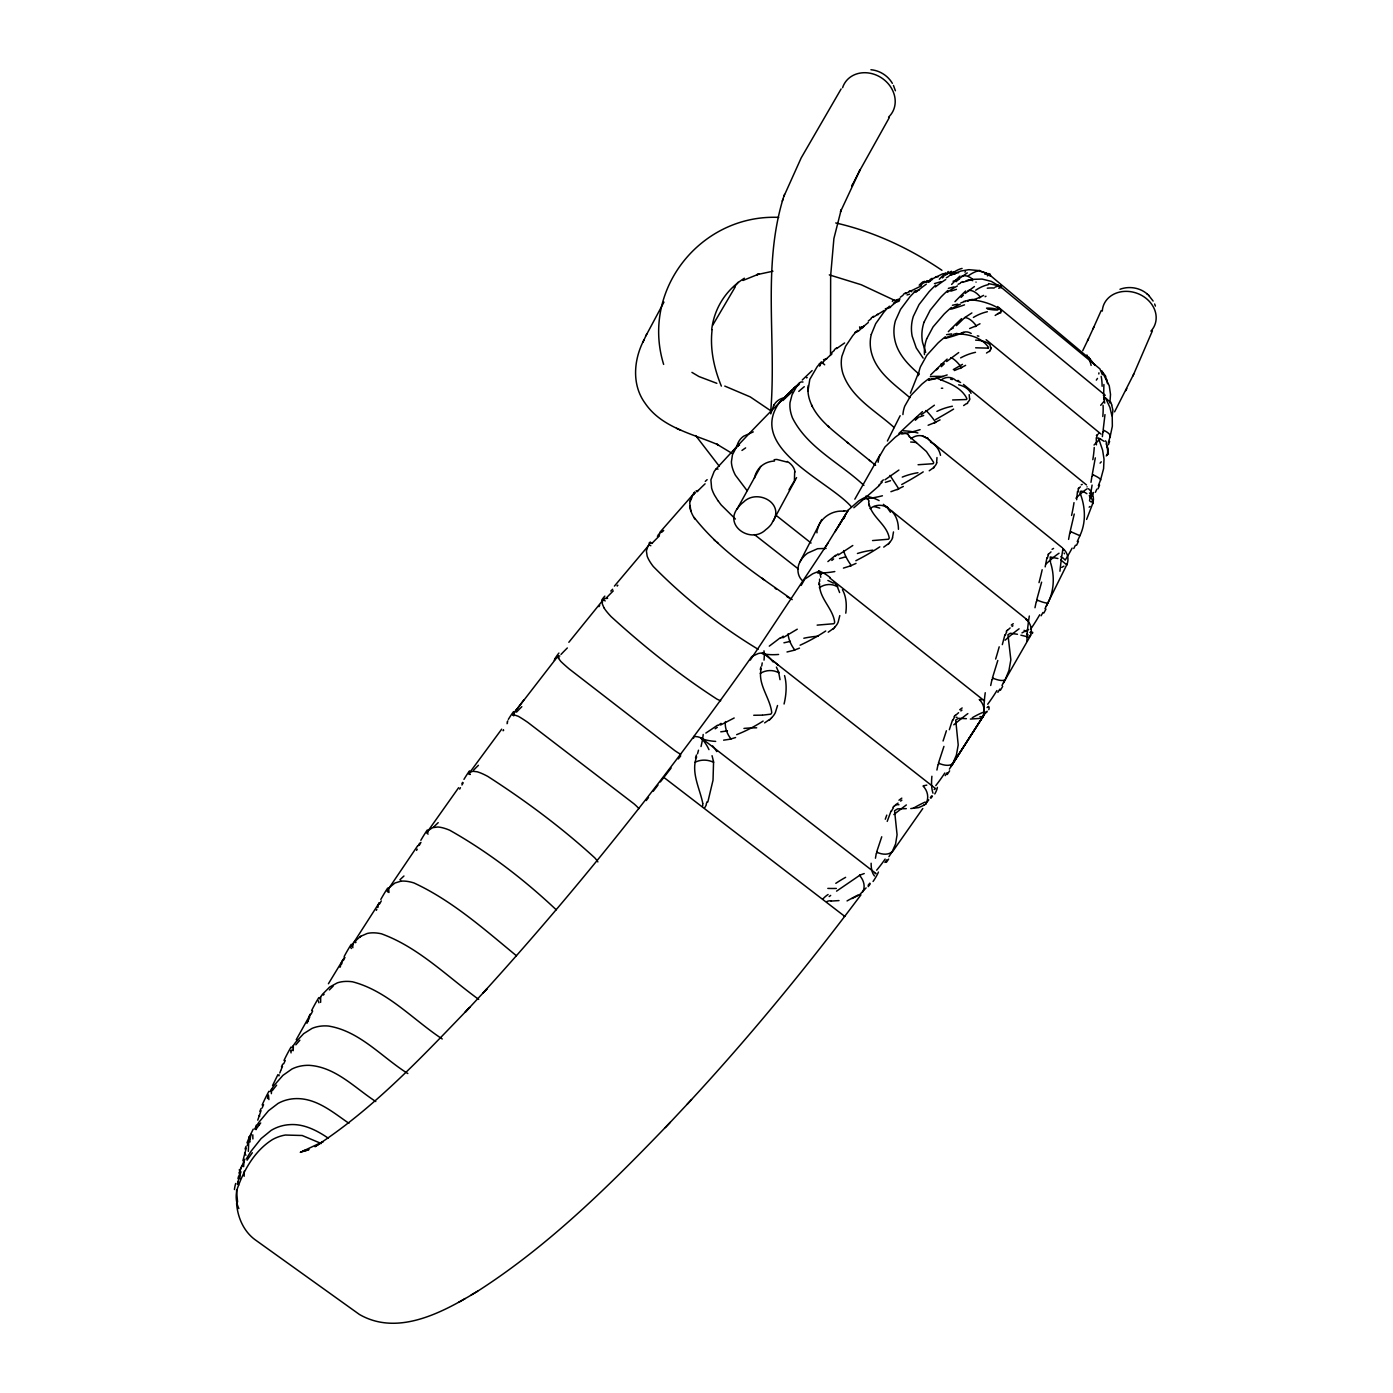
<?xml version="1.0" encoding="UTF-8"?>
<svg xmlns="http://www.w3.org/2000/svg" width="1393" height="1393" viewBox="0 0 1393 1393"><rect width="100%" height="100%" fill="white"/><g stroke="black" fill="none" stroke-linecap="round" stroke-linejoin="round"><path stroke-width="1.5" d="M819.659 581.543L819.589 579.105M1096.413 444.837L1096.256 437.715M830.541 355.145L830.646 275.675L833.902 238.516L841.18 209.821L840.484 211.753L860.16 169.633L851.767 186.174L852.777 184.172M770.625 412.589C776.737 341.755 762.163 268.518 782.883 199.356M817.151 625.126L833.711 623.733A2.473 2.298 39.6 0 0 834.651 622.027C832.857 608.219 818.805 597.928 819.589 583.684M816.942 532.822L817.029 531.517M1103.674 394.498L1103.9 384.503M236.514 1190.057L237.559 1202.037M969.563 398.955L969.197 394.637M1104.98 414.592L1103.152 430.019A13.233 4.336 17.8 0 1 1110.064 437.019L1108.428 442.069M893.488 531.934L892.478 537.89M1102.368 436.618L1102.925 431.586M712.119 329.688C709.803 348.894 714.052 368.361 721.348 386.087M824.673 364.792L821.313 362.076A107.87 81.891 50.2 0 0 817.064 366.864L809.803 379.314L807.975 390.911A34.755 26.484 48.8 0 0 809.072 398.015C814.679 418.335 833.38 430.454 848.511 443.427M750.287 660.09L827.808 543.357M1092.861 502.943L1092.095 499.391L1089.256 495.647M1076.65 499.721L1077.468 491.485M875.448 858.21L876.267 853.421M696.639 756.834C690.684 772.436 699.774 788.212 702.786 803.378M762.215 662.876L761.745 665.941M242.887 1160.769L246.23 1148.163M1090.98 482.326L1091.955 476.093M1109.873 403.03L1110.517 394.428L1109.263 385.791L1101.776 370.973L1105.607 376.18M770.764 413.86L773.881 404.91M1095.316 457.862L1092.269 474.456A13.617 2.368 20.7 0 1 1100.522 480.132L1098.346 485.652M936.914 770.05L938.029 764.6M762.615 715.149L770.642 714.191A2.507 2.455 44.5 0 0 771.722 712.398C770.033 697.562 757.235 684.033 761.257 668.553M1068.588 539.404L1069.754 533.101M267.926 1095.403L268.065 1094.933A50.235 2.594 -50.6 0 1 268.1 1095.177M839.787 615.602L838.151 622.149A15.288 14.034 10.4 0 1 834.686 627.129M990.702 685.495L991.973 679.575M1034.982 607.748L1036.27 601.532M1045.168 566.881L1046.944 557.67M659.969 532.196L694.846 492.478A102.629 45.185 42.9 0 0 692.6 495.194L689.709 502.908L690.858 510.987A33.066 14.609 42.2 0 0 693.279 516.315C719.502 550.601 757.304 574.804 792.199 599.634M936.636 462.737L936.967 457.548M817.203 530.245L818.997 524.882M250.2 1138.882L250.67 1135.678M237.332 1184.172L239.108 1177.503M1074.247 514.034L1070.155 531.429L1079.906 535.696L1077.242 541.564M777.538 705.502L775.379 712.467A15.445 14.975 -6.5 0 1 771.53 717.691M257.757 1120.164L261.013 1110.656M1002.316 644.628L1004.945 634.703M690.023 501.027L690.249 500.104M698.502 750.218L697.527 753.822M1041.616 582.17L1036.705 599.878A14.296 2.333 25.1 0 0 1048.006 602.734C1054.205 590.51 1054.675 576.075 1050.705 563.103M871.287 334.442L875.709 323.646L883.893 312.119A113.146 102.769 62 0 1 889.431 306.199M801.201 585.391L804.701 579.227L812.485 573.933A142.33 64.74 31.9 0 1 818.039 571.722L821.435 574.421M278.931 1075.884L279.209 1074.891M1067.073 564.182L1044.976 608.741M1112.276 415.723L1112.92 410.256L1111.666 404.98M1107.87 453.387L1108.079 448.511L1106.094 443.758M949.347 729.706L952.446 720.181M1110.064 437.019L1112.345 426.188L1112.241 417.203L1109.925 407.4L1105.433 397.789L1110.134 402.124M997.806 660.474L992.425 677.973A14.557 4.875 26.8 0 0 1005.293 679.471L1008.95 670.503L1010.848 659.829L1007.957 634.72L1010.36 633.258L1017.465 634.268M239.892 1175.013L240.989 1171.809M783.893 196.326L801.184 157.914L841.128 88.943M240.71 1168.1L239.265 1173.324L240.153 1179.035M782.291 201.132L784.503 194.445M943.932 746.404L938.447 763.12A14.766 7.383 28.3 0 0 952.812 763.416L956.399 755.058L958.21 744.959L955.72 720.042L958.454 718.335L966.411 718.666M887.219 821.382L891.085 810.952M707.836 801.985L713.024 780.184L713.547 762.337A15.044 10.36 4.4 0 0 694.985 762.389M279.819 1072.976L280.637 1070.799M881.752 836.775L876.615 852.116A14.905 9.716 29.6 0 0 892.304 851.436L895.577 843.984L897.075 834.79L894.567 810.726L897.597 808.863L906.303 808.636M1100.522 480.132L1103.587 468.657L1104.022 459.15L1102.612 450.165L1098.433 437.977L1104.161 441.32M924.064 322.183L930.211 310.151L940.832 297.179A124.099 120.651 -39.2 0 1 947.849 290.475M306.982 1023.263L307.313 1022.375M918.283 373.411L910.43 393.157M247.205 1145.568L248.511 1142.26M1107.243 445.307L1106.808 446.404M1086.61 519.432L1092.704 503.604M902.229 432.422A137.106 101.167 25.2 0 0 895.264 437.21L884.99 446.927L879.418 456.504A44.419 32.997 27.3 0 0 878.13 462.25M926.676 338.847L933.084 326.885L944.123 314.069A127.303 121.922 -9.3 0 1 951.402 307.453M643.845 340.188C633.711 359.586 631.569 384.694 645.011 403.099C661.692 427.825 692.896 433.78 718.457 444.959L716.855 444.21L732.056 453.369M1079.906 535.696C1086.296 522.253 1085.373 506.634 1080.045 493.035C1079.366 488.856 1085.426 492.652 1086.871 493.697M280.777 1070.451L282.5 1066.446M1152.429 330.785L1133.728 374.142L1114.592 411.84M262.11 1108.027L263.573 1104.684M773.463 520.738C783.911 502.176 756.573 488.908 743.583 502.055A41.32 31.586 28.1 0 0 738.081 507.592C723.089 525.527 751.019 544.384 765.819 529.619A41.442 31.743 29.3 0 0 771.374 524.151L796.57 477.607M1093.052 328.783L1101.167 310.622M1096.848 489.152L1095.403 492.286M308.567 1019.467L307.661 1021.504A10.97 1.045 21.2 0 1 308.358 1021.522M821.748 519.572L800 561.797C796.5 568.065 797.318 576.876 803.273 581.351M1066.864 564.705L1066.742 564.949A14.156 14.017 -6.9 0 0 1062.546 548.18M308.724 1019.136L309.786 1016.855M283.684 1063.817L285.252 1060.508M1087.55 340.745L1094.01 326.711M339.996 967.299L340.606 965.976M645.917 335.783L663.956 302.107M250.914 1135.086L251.384 1134.163M642.939 342.138L646.822 333.85M1082.727 350.705L1088.508 338.673M1125.823 390.632L1126.815 388.595M1132.753 376.18L1133.728 374.142M1048.006 602.734L1046.282 606.216M272.558 1085.547L277.921 1074.612M311.039 1014.261L312.659 1011.022M376.336 910.343L376.824 909.385M341.233 964.687L342.034 963.103M900.139 415.723L887.411 441.006M1075.448 545.238L1073.759 548.511M343.305 960.578L344.924 957.461M377.764 907.522L378.234 906.599M416.594 850.374L417.221 849.19M737.942 446.335L739.126 444.123L736.827 446.578A24.238 19.955 34.4 0 1 743.636 436.201L753.265 431.9M503.535 729.932L503.099 730.716A10.239 6.861 22.8 0 1 503.569 730.367M859.133 171.67L889.361 117.5M379.662 903.883L381.282 900.923M1005.293 679.471L1001.985 685.443M690.771 499.425L691.625 497.91M459.69 789.065L460.439 787.689M241.233 1167.125L242.016 1165.715M419.397 845.151L420.007 844.019M819.293 524.325C823.942 515.654 834.041 510.151 843.879 511.248M880.15 454.623L854.832 499.182M296.204 1039.735L310.099 1014.94M736.984 509.246L760.735 466.429M1042.939 612.502L1041.093 615.793M420.32 843.461L420.947 842.365M461.936 785.025L463.12 782.97M712.641 325.318L735.312 286.766M1030.942 634.929L1003.413 682.936M986.227 711.51L985.443 712.798M800 561.797L802.124 558.454A41.146 31.29 26.2 0 1 807.731 553.073L817.604 548.703L826.084 548.407M952.812 763.416L949.399 769.128M507.035 723.698L507.574 722.775M598.955 606.651L599.704 605.363M733.014 451.28L736.497 446.927M999.826 689.135L997.858 692.338M328.417 983.754L344.384 957.496M824.43 548.72L848.337 509.977L858.593 501.027A139.962 85.095 29 0 1 864.983 497.405A78.391 23.193 -62.1 0 1 869.145 501.167M838.69 525.979L848.337 509.977M835.104 531.708L845.238 515.184L844.663 516.786A45.342 27.721 30.5 0 0 844.228 518.422M892.304 851.436L888.943 856.66M1030.385 635.835L1029.775 636.74A14.4 14.33 29 0 0 1026.206 619.345M353.265 944.332L351.611 945.847L379.314 902.734M950.862 766.725L984.398 714.417M947.188 772.627L945.22 775.622M985.548 712.641L951.315 765.993L983.58 715.567L982.431 717.116A14.661 14.034 44 0 0 979.262 699.547A44.837 14.679 77.4 0 1 979.871 699.565L982.048 699.704M931.586 795.925L930.35 797.719M417.621 845.847L387.654 890.11A103.5 46.753 32.2 0 1 389.779 887.167L394.916 883.023L400.94 881.194M886.801 859.812L884.921 862.476M922.793 808.515L892.565 851.628M458.628 787.707L426.972 832.422A102.246 33.554 33.9 0 1 428.522 830.332L432.614 827.668L437.785 827.007A33.258 10.952 34.3 0 1 449.643 830.193C488.177 851.889 524.099 879.505 556.26 909.821M470.103 774.491A52.69 24.116 -56.9 0 1 468.797 773.777L501.689 729.166M869.807 883.145L868.135 885.339M646.23 800.557L648.546 797.44M860.944 894.863C806.53 967.508 748.859 1037.768 687.115 1104.336M523.803 699.982L512.937 714.365A100.853 7.052 36.9 0 0 512.607 714.801L557.688 656.469A100.731 6.147 38.3 0 0 557.409 656.852L560.752 661.344A32.77 2.002 38.2 0 0 569.162 668.919L674.909 750.688A32.579 1.985 38.3 0 0 680.689 754.24M928.783 799.843L926.032 803.343A14.835 13.181 44.5 0 0 923.054 786.035A45.377 20.547 82.9 0 1 923.82 785.6M653.265 791.241L658.001 785.043M660.369 781.926L671.095 768.048M678.321 758.924L680.724 755.877M568.832 642.295L603.5 599.46A100.992 19.293 39.7 0 0 602.56 600.627L602.264 603.744L603.9 607.661M866.098 887.898L859.62 894.741L851.976 898.589M614.417 586.105L649.417 544.541A101.619 32.318 41.2 0 0 647.832 546.491L646.404 550.966L647.136 556.016A33.049 10.552 40.8 0 0 653.282 566.481C684.398 598.137 720.129 626.345 758.105 649.26M1096.935 435.243L1098.05 434.32M1078.757 488.316L1080.376 486.854M1048.859 553.874L1051.001 551.907M236.584 1203.448C237.628 1217.238 243.514 1231.029 254.762 1239.491L359.411 1314.452C398.294 1336.914 443.845 1311.736 477.642 1291.207C549.869 1244.907 611.179 1183.858 670.312 1122.253M789.013 489.779L794.393 480.846L794.672 471.879M1007.452 630.385L1010.099 627.964M665.314 1127.616L691.555 1099.582M955.459 715.48L958.576 712.711M956.103 281.734L958.001 279.836M942.417 277.921L943.897 276.441M784.346 397.545L791.224 390.824M961.1 297.406L963.399 295.124M783.719 398.172L781.543 400.331A107.557 71.304 47.2 0 0 778.809 403.395C747.71 448.407 829.235 481.125 851.384 506.826M965.123 293.418L974.438 286.54M921.104 285.06L922.201 283.998M959.394 278.443L967.264 272.906M956.416 325.631L964.74 317.587L971.879 312.955M657.392 536.34L659.655 534.181M934.442 466.777L933.502 467.63M894.515 806.059L898.015 803.082M946.665 361.536L958.697 352.568M802.264 379.993L812.136 370.59M941.285 366.69L944.315 363.799M944.976 275.396L951.402 271.269M889.674 542.521L888.577 543.514M791.241 390.806L794.95 387.376M351.576 945.882L351.611 945.847A105.137 59.795 30.2 0 1 354.24 942.086L360.369 936.462L367.212 933.467A34.198 19.519 31 0 1 381.351 933.78C418.405 947.188 447.188 976.528 478.704 999.39M921.261 414.766L934.39 405.206M661.518 532.422L662.476 531.551M915.34 420.251L918.649 417.186M834.807 627.216L833.571 628.313M662.72 531.325L663.695 530.437M617.047 585.844L617.761 585.199A10.239 5.92 51.9 0 0 617.569 585.669M884.973 479.801L898.903 470.05M771.618 717.778L770.277 718.91M791.416 390.998L794.08 388.682M882.152 482.291L878.617 485.408M922.967 283.301L927.999 280.637M1106.234 455.929L1107.052 455.145A13.39 12.276 26.7 0 0 1106.843 446.979M355.441 942.365L355.859 941.999A10.656 10.447 -87.1 0 0 355.65 942.695M838.394 554.954L852.795 545.499M831.656 352.655L834.39 350.374M796.221 386.871L798.955 384.625M833.641 558.941L831.813 560.439M868.274 321.052L871.06 318.858M836.584 348.616L844.611 342.957M782.831 637.82L797.266 629.183M887.689 544.228L883.719 547.118M932.735 468.257L929.235 470.782M829.166 896.57L830.681 895.42M832.596 629.079L828.226 632.196M960.857 710.935L961.954 710.099M966.638 403.482L963.643 405.572M900.592 801.097L901.863 800.157M900.296 297.266L903.082 295.229M1012.032 626.467L1012.955 625.77M873.272 317.186L884.259 310.43M769.232 719.711L764.618 722.88M720.547 725.022L734.181 717.987M836.566 891.137L859.551 875.431A14.94 11.788 45 0 1 862.58 892.06M923.872 805.276L918.683 807.609L910.778 808.567M988.943 351.454L986.505 353.021M717.291 727.32L715.166 728.8M926.676 282.483L929.427 280.655M905.293 293.697L921.348 285.878M931.586 279.314L942.521 273.881L953.944 271.896M946.317 277.799L948.964 276.267M458.61 1302.351L465.175 1298.52M471.2 1294.95L477.642 1291.207M999.878 312.885L997.98 313.878M980.951 718.318L970.364 719.067M965.628 365.349L961.483 367.491A13.686 3.848 52.9 0 0 950.81 357.67M979.993 323.768L976.214 325.701A13.303 5.781 52.4 0 0 964.74 317.587M940.066 419.885L935.626 422.149A14.052 1.619 53.8 0 0 925.892 410.552M951.036 275.17L960.682 271.095L968.797 269.667L979.262 270.608L988.508 274.264L986.523 273.272M903.326 486.47L898.677 488.734L889.988 475.396M983.632 295.403L980.272 297.04A12.92 7.4 52.5 0 0 968.118 290.545M894.689 300.575A50.044 2.734 -52.7 0 1 894.619 300.923L898.224 299.843M958.088 284.294L960.578 283.127M742.991 280.463L759.081 273.951L756.66 274.717L772.941 271.217M860.526 874.908L864.217 873.55M895.194 300.679L895.264 300.644A11.492 10.656 64 0 1 899.303 299.129M974.891 326.345L969.632 328.539M960.056 368.205L954.379 370.538M856.033 563.399L851.28 565.506A14.661 3.361 57.3 0 1 843.67 550.566M934.094 422.88L928.121 425.248M979.087 297.614L974.264 299.53M897.075 489.448L890.911 491.694M799.478 648.145L794.724 649.956A14.87 5.885 60.2 0 1 788.194 633.658M962.493 282.361L972.575 279.349L982.117 279.07L991.294 281.369L998.572 285.722L988.473 283.58M849.66 566.15L843.427 568.1M988.264 348.146L975.675 347.797M960.909 302.856L963.155 302.142M735.591 737.541L730.994 738.917A15.01 8.236 64.3 0 1 725.44 721.574M923.838 785.722L926.78 785.13M998.694 288.212L999.791 287.881M1119.989 289.274C1129.096 285.878 1140.031 287.62 1147.344 294.115M1104.353 395.037L1103.726 395.403A14.522 2.89 57.9 0 0 1103.395 395.56M964.861 301.759C974.003 294.219 1018.858 314.626 987.428 308.985M787.01 651.976L793.122 650.496A45.116 41.581 -80.5 0 0 794.759 650.078M1028.974 637.158L1020.895 635.173M953.839 334.059L955.79 333.885M831.064 901.062L839.004 900.592M918.074 464.74L933.014 463.73A2.386 1.724 36 0 0 933.606 462.354L926.432 451.524L909.594 436.618M872.54 540.571L888.421 539.23A2.438 2.037 37.5 0 0 889.187 537.663C886.749 524.795 872.732 517.604 869.545 505.467M723.611 740.171L729.444 739.3A45.551 39.683 82.8 0 0 731.012 738.952M952.603 399.965L966.429 399.53A2.333 1.376 34.8 0 0 966.794 398.398C961.396 387.602 949.295 383.214 938.899 379.035A60.474 20.495 -54.2 0 0 937.872 378.374M306.547 1150.514L303.012 1150.827L309.037 1149.538L300.296 1152.359L323.141 1141.633L314.957 1146.683C373.533 1108.828 421.574 1057.287 469.702 1007.418L465.105 1012.328L487.15 988.577L482.936 993.087C579.592 886.801 668.936 773.951 751.75 656.591L758.262 653.526A144.088 40.85 34.3 0 1 762.789 652.899L935.591 788.612A146.927 41.877 34.7 0 1 934.146 789.535M778.704 217.378C701.062 214.052 640.501 289.535 663.643 364.409M957.235 333.937C968.744 334.007 981.438 337.367 988.421 347.24A2.264 1.01 33.6 0 1 988.281 348.146M753.735 715.271L762.18 715.149M989.57 275.57L990.649 275.779L987.097 274.613M862.842 327.634L860.996 327.686A11.214 10.813 76.6 0 1 864.13 326.154M870.938 69.737C879.732 70.503 887.933 75.744 892.373 83.354M979.714 271.113L986.418 273.08M950.601 379.175L952.394 379.558M977.329 335.835L978.826 336.166M936.218 378.06L937.768 378.513M835.73 222.95C873.794 231.586 909.699 248.442 941.929 270.294M829.305 274.874L861.17 284.712L893.993 300.07M716.838 383.319L698.92 376.528L691.938 372.384M724.778 386.087L750.252 396.901L770.956 410.9M922.427 436.009L926.188 437.855M1057.914 558.506L1050.235 556.974L1050.461 562.267M676.545 428.313L680.742 430.228M1026.589 619.485L1028.069 620.581M960.613 382.466L955.842 380.481A13.93 12.137 -80.1 0 0 940.797 380.289L940.797 380.289M786.941 462.041L776.824 459.446A26.415 18.945 41.6 0 0 774.108 459.742M321.313 1143.531L302.194 1135.504L285.304 1135.034A39.248 37.803 -26.2 0 0 272.593 1139.491C255.163 1150.357 244.245 1169.197 237.489 1188.177A29.862 28.731 -25.7 0 0 238.847 1208.567M997.963 284.886L1000.209 286.523M1060.804 559.951L1066.516 564.653M789.413 598.085L786.592 596.361M328.365 1138.238C317.082 1130.541 304.057 1123.716 289.97 1124.621A38.9 37.28 -11.2 0 0 271.165 1130.367L261.118 1138.569L251.228 1151.001A119.502 114.365 -14 0 0 246.457 1158.802M843.758 915.758L844.82 916.437L663.521 777.155M348.912 1123.298C332.997 1112.38 316.681 1098.241 296.239 1098.607A37.576 34.686 10.6 0 0 278.13 1103.378L268.518 1110.726L259.115 1121.992A115.48 106.356 8.5 0 0 254.606 1129.096M883.354 504.336L886.592 507.035M375.779 1101.532C354.797 1087.898 335.609 1067.038 309.246 1065.332A36.531 31.377 20.4 0 0 291.99 1068.988L282.953 1075.344L274.212 1085.304A112.258 96.204 18.7 0 0 270.068 1091.642M798.381 568.988L754.466 534.599M407.818 1073.533C381.908 1057.304 359.742 1030.959 328.278 1026.014A35.626 27.668 25.5 0 0 311.997 1028.417L303.622 1033.693L295.664 1042.26A109.507 84.781 24.1 0 0 291.955 1047.78M775.1 588.264L776.545 589.361M811.074 543.026L775.814 515.149M442.243 1038.969C412.868 1019.572 387.446 990.911 352.568 981.804A34.86 23.681 28.7 0 0 337.315 982.866L329.688 987.028L322.601 994.149A107.139 72.54 27.6 0 0 319.397 998.816M761.884 578.06L764.844 580.376M863.904 485.408C840.345 463.173 807.487 447.867 792.46 417.883A34.721 24.83 47.3 0 1 790.023 402.577L792.025 394.863L796.378 386.975A98.729 70.364 48.4 0 1 799.565 382.901A5.206 3.709 46.7 0 1 802.977 382.065M1061.849 547.379L927.076 438.36A14.278 12.798 -60.7 0 0 910.83 438.795M874.055 463.991L875.605 465.245L869.336 460.23M829.897 578.078L984.52 700.958M870.904 461.483L846.961 442.156M885.304 505.851L1027.233 619.85M894.219 427.581C876.04 411.005 851.315 398.05 842.887 373.481A35.887 30.315 52.8 0 1 841.877 356.347L845.551 346.335L852.69 335.73A110.326 92.878 54.7 0 1 857.6 330.333M963.468 384.433L1086.47 484.921M986.105 339.683L1100.992 434.059M997.597 306.547L1105.189 395.264M909.89 397.702C895.055 384.816 876.65 372.767 871.426 352.621A36.81 33.536 59.6 0 1 871.269 334.424M990.702 275.797L1090.231 359.185M999.948 286.279L1099.913 368.884L1102.351 374.665M716.733 542.051L718.161 543.235M907.731 434.442L908.828 435.539M713.913 539.648L715.306 540.85M929.462 440.049L931.081 441.564M735.417 519.032L721.243 505.015A38.656 19.119 43.2 0 1 718.196 500.853M919.101 374.142C908.41 365.001 897.771 354.135 894.828 339.857A37.872 36.218 73.8 0 1 895.403 320.79L900.54 309.385L909.699 297.109A116.385 111.057 76.9 0 1 915.793 290.789M1148.581 295.246L1153.125 301.045M1146.961 293.766L1149.051 295.682M827.529 425.649L828.957 426.954M516.472 955.79C484.259 929.27 452.011 900.557 413.93 882.936A33.676 15.253 32.8 0 0 400.923 881.177M747.066 490.632L735.382 475.17A33.832 18.875 43.9 0 1 731.395 461.867L732.474 454.693L736.218 447.571A104.005 57.827 44.8 0 1 739.126 444.123M999.216 308.01L1000.888 310.535M719.345 466.324L695.682 435.591M834.215 582.239L836.827 585.844M923.159 358.123L916.263 347.937L912.154 336.131A39.108 38.168 -76.6 0 1 913.32 316.403L919.049 304.579L929.027 291.799A120.216 117.029 -72.5 0 1 935.643 285.199M718.057 500.871L714.539 495.194A34.007 17.169 42.8 0 1 712.554 490.911A32.944 16.385 43.3 0 1 711.614 488.107L710.9 479.871L714.121 471.565A97.475 48.668 43.7 0 1 715.671 469.458A561.727 80.933 -52.3 0 1 799.565 382.901M694.062 517.674L694.898 519.049M1089.605 358.767L1088.542 357.061L1095.002 365.384M890.475 512.258L887.324 507.783A14.557 13.025 -38.3 0 0 870.05 508.602M776.406 667.108L778.391 671.565M1090.11 359.638L1091.015 361.518M1062.737 548.546L1063.573 550.461M811.544 404.91L812.345 406.582M925.666 352.394L922.514 342.26A40.275 39.404 -42.4 0 1 924.047 322.183M893.453 85.426L895.403 90.754M868.588 502.089L869.18 503.866M693.662 738.116L694.01 736.392L697.841 736.827A145.133 14.539 36.5 0 1 701.167 737.907L876.023 873.55A147.989 14.905 36.6 0 1 875.17 873.62M1154.64 303.987L1155.406 306.094M712.049 755.685L713.355 760.909M839.613 592.547L837.385 586.836A14.783 12.694 -18.6 0 0 819.345 587.742M1106.808 379.384L1107.505 383.632M1103.831 398.085L1104.04 399.06M1103.639 397.179L1104.736 403.099M689.692 505.92L689.848 507.156A33.415 14.766 42.2 0 0 690.858 510.987M990.911 348.006L989.848 344.593A56.451 26.659 -33.2 0 0 975.622 340.153M780.028 679.662L778.757 672.784A14.94 11.806 -4.7 0 0 760.265 673.446M268.17 1096.361L268.135 1095.908A11.492 11.04 -11.3 0 0 267.508 1098.502M826.92 358.645A57.409 12.502 -23.1 0 1 823.507 359.725M822.305 362.702A61.396 18.283 -42.9 0 1 832.021 353.822M821.191 362.284A59.777 2.56 -61.7 0 1 819.676 366.15M819.363 363.695A55.563 14.487 -24.1 0 1 823.42 363.051M859.533 326.937A61.083 3.883 -60 0 1 859.794 328.295M854.884 332.352A56.8 11.04 -21.4 0 1 857.391 331.76M863.782 326.571A58.906 8.637 -20.6 0 1 860.352 327.686M858.245 331.308A62.946 20.007 -44.3 0 1 868.327 322.479M834.39 349.66A48.842 11.423 -41.9 0 1 836.688 347.815M807.975 390.911A35.121 26.763 48.8 0 1 808.219 385.565M892.286 301.341A62.581 5.032 -58.2 0 1 894.463 300.174M885.304 308.793A58.227 7 -19.1 0 1 890.493 307.4M898.328 301.463A60.561 4.144 -18.7 0 1 893.418 303.082M889.761 307.487A64.635 21.644 -45.9 0 1 900.087 298.886M871.234 318.004A50.096 12.903 -42.7 0 1 873.55 316.263M877.242 314.33A11.318 1.828 56.5 0 1 878.147 314.661M898.868 301.306A40.676 20.651 79.3 0 1 899.478 300.575M924.238 282.291A11.806 10.273 57.9 0 1 930.071 281.073M919.188 285.182A64.235 5.955 -56.2 0 1 923.333 281.595M907 294.95A59.829 2.351 -17.4 0 1 909.612 294.167M919.397 289.831A62.354 0.993 -17.3 0 1 914.226 291.433M915.828 292.321A66.464 23.141 -47.7 0 1 926.258 284.207M903.413 294.289A51.454 14.365 -43.8 0 1 905.694 292.722M909.229 291.12A11.632 3.413 58.5 0 1 911.806 291.764M928.678 282.379A41.86 24.865 84.7 0 1 932.405 279.418M946.805 273.759A12.154 9.629 54.8 0 1 955.215 273.968M947.849 271.757A52.864 2.525 -49.3 0 1 948.285 271.513M939.317 279.227A66.011 6.599 -54.1 0 1 945.516 273.254M959.446 279.105A61.571 2.873 -16.2 0 1 953.073 281.247M934.424 283.615A64.235 6.756 -16.4 0 1 940.884 281.717M935.417 286.906A68.361 24.43 -49.6 0 1 945.743 279.54M929.862 279.68A52.934 15.793 -45.1 0 1 932.056 278.356M935.417 277.103A11.98 5.05 61 0 1 938.064 276.876M952.22 273.533A43.148 28.783 -88.5 0 1 962.093 268.431M961.797 276.18A12.52 8.671 53.2 0 1 972.384 279.07M964.896 272.123A54.379 2.055 -47.6 0 1 965.488 271.687M951.611 284.416A67.874 6.895 -51.9 0 1 959.986 276.11M956.434 289.344A63.416 8.654 -15.6 0 1 950.844 291.154M948.372 288.368A66.185 13.059 -16.2 0 1 953.979 286.923M947.432 292.251A70.277 25.422 -51.7 0 1 957.426 285.931M949.434 275.344A54.484 17.151 -46.6 0 1 951.523 274.282M954.658 273.446A12.345 6.686 64.5 0 1 958.541 272.802M968.274 275.831A44.524 32.213 -79.7 0 1 979.697 270.451M1089.5 360.299A51.245 23.228 -67.1 0 1 1091.119 365.436M1086.923 355.633A12.119 1.532 57.9 0 1 1086.923 354.954M1086.853 355.859A13.634 1.393 53.9 0 1 1087.306 356.225M987.358 275.797A32.352 1.376 -0.8 0 1 987.759 275.831M984.938 274.334A51.611 7.418 -35.4 0 1 990.371 275.03M1105.433 376.249A43.949 29.288 -30.5 0 1 1106.251 379.592M975.988 282.082A55.946 1.254 -46 0 1 975.988 282.187M954.971 301.672A69.789 6.791 -49.6 0 1 965.662 291.015M964.513 304.858A65.349 14.94 -15.6 0 1 952.342 308.811M952.429 305.276A68.118 19.781 -16.7 0 1 957.792 304.162M950.844 309.211A72.175 26.049 -53.9 0 1 960.265 304.266M961.031 282.309A56.051 18.37 -48.2 0 1 962.946 281.595M965.837 281.212A12.729 8.288 69.2 0 1 972.732 280.689M975.675 290.214A45.917 34.999 -68.9 0 1 988.473 284.59M1101.149 376.336A52.725 21.905 -69.4 0 1 1102.107 386.279M1098.92 372.854A48.633 4.127 -75 0 1 1098.816 373.986M1096.326 380.132A52.917 5.746 -63.8 0 1 1097.492 378.408M987.271 288.194A53.404 19.241 -28.1 0 1 994.167 288.038M1000.923 286.801A13.129 2.194 20 0 1 999.512 287.08M995.055 287.184A53.143 5.05 -33 0 1 1001.236 286.61M980.585 297.301A39.021 25.126 7.3 0 1 979.401 297.876M985.983 296.239A63.364 7.087 -23.6 0 1 985.112 296.709M1103.395 431.83A40.258 20.93 89.5 0 1 1103.604 430.298M1109.612 441.389A57.426 20.912 -57 0 1 1108.445 444.715M1110.621 401.915A45.203 27.703 -21.8 0 1 1111.684 404.98M948.337 331.656A71.687 6.216 -47.4 0 1 961.605 318.614M963.625 332.561A67.299 21.574 -16.4 0 1 945.464 338.36M946.578 334.651A69.998 26.693 -18.1 0 1 951.767 333.92M944.767 338.342A73.986 26.206 -56.1 0 1 953.317 335.104M945.377 336.758A130.576 119.467 9.8 0 0 937.977 343.026L926.833 355.285L920.425 366.812A42.295 39.039 13.9 0 0 918.37 375.657M963.556 301.497A57.618 19.38 -50.1 0 1 965.227 301.184M967.839 301.306A13.146 9.786 75.9 0 1 976.545 300.348M973.394 317.43A47.292 36.914 -56.4 0 1 987.358 311.736M1103.064 405.293A54.205 20.111 -71.3 0 1 1102.803 416.507M1104.788 398.711A12.903 2.142 61.8 0 1 1104.283 396.901M1104.231 395.386A50.044 7.104 -72.1 0 1 1104.475 396.03M1100.696 405.328A54.431 7.4 -60.8 0 1 1104.005 401.463M986.54 308.149A54.954 23.037 -30.3 0 1 997.353 309.507M1001.463 310.726A13.547 4.318 20.7 0 1 1000.209 312.102M1000.87 312.694A34.407 7.244 1 0 1 1000.574 312.937M998.468 313.199A54.675 2.124 -30.9 0 1 995.177 315.462M976.476 325.962A40.258 29.932 3.7 0 1 975.135 326.624M953.212 328.156A65.21 2.089 -21.6 0 1 951.436 328.852M924.464 354.588A41.233 39.875 -6 0 1 926.658 338.83M1092.077 485.077A67.16 2.699 -81.3 0 1 1089.535 500.818M1092.408 476.232A41.459 24.761 -83.1 0 1 1092.721 474.613M1108.497 453.996A49.922 17.935 43.2 0 1 1106.843 454.919M1100.07 463.12A58.994 1.933 -49.1 0 1 1101.288 461.832M1093.557 492.478A73.307 28.905 -57.2 0 1 1091.137 497.301M1099.582 485.147A58.889 20.634 -58.6 0 1 1098.05 488.804M1105.52 440.832A46.439 24.952 -14.3 0 1 1106.878 443.531M937.977 368.466A58.994 1.306 -43.2 0 1 936.531 369.859M930.611 374.961A73.533 5.084 -45.2 0 1 947.153 359.081M947.17 374.926A69.232 28.348 -18.1 0 1 928.748 380.202M930.315 376.615A71.757 33.519 -20.6 0 1 943.096 376.545M928.539 379.784A75.657 25.823 -58.3 0 1 935.922 378.6M929.096 378.53A133.92 112.624 19.5 0 0 921.8 384.207L910.883 395.42L904.736 406.181A43.392 36.758 22.5 0 0 902.908 414.574M956.051 333.467A59.098 20.111 -52.1 0 1 957.444 333.606M959.707 334.285A13.547 11.092 85.7 0 1 971.217 333.449M960.63 357.879A48.563 37.733 -43 0 1 975.5 352.325M1094.236 447.484A55.633 17.796 -72.6 0 1 1092.826 459.69M1096.97 438.551A13.286 4.144 64.8 0 1 1096.97 436.462M1096.395 435.591A14.957 5.206 60.9 0 1 1096.866 435.121M1098.485 433.171A51.419 9.873 -68.6 0 1 1099.112 433.275M1094.045 445.029A55.894 8.654 -57.4 0 1 1100.54 438.725M991.276 348.128A13.965 6.512 21 0 1 989.744 350.409M989.97 351.175A35.434 12.032 0.8 0 1 989.5 351.541M962.459 364.357A56.155 1.358 -29.4 0 1 953.317 369.563M961.675 367.735A41.477 34.268 -2.4 0 1 960.23 368.466M942.782 363.538A67.003 3.674 -20.3 0 1 940.763 364.287M1059.951 571.234A68.866 8.132 -78.6 0 1 1062.72 549.991M1070.224 533.153A42.574 27.912 -73.8 0 1 1070.608 531.517M1092.025 502.02A51.349 10.082 44.8 0 1 1090.388 501.567M1088.473 488.734A13.773 13.338 19.9 0 1 1092.495 504.022M1089.152 507.191A60.369 2.751 -47.4 0 1 1090.023 506.443M1072.105 548.145A74.978 28.452 -59.3 0 1 1065.157 560.178M1078.426 541.389A60.247 20.024 -60.1 0 1 1076.545 545.272M1089.483 492.965A47.588 20.965 -8.1 0 1 1091.154 495.229M941.372 388.247A69.267 30.959 -19.5 0 1 942.713 388.229M957.827 380.446A42.312 4.266 8.7 0 1 958.75 380.742M917.465 416.925A60.387 3.117 -42 0 1 915.445 418.788M898.92 433.467A75.239 3.378 -43.1 0 1 922.497 411.614M920.111 429.653A71.043 35.017 -20.8 0 1 901.671 434.024M903.36 430.803A73.289 39.927 -24.2 0 1 917.9 432.997M901.88 433.153A77.137 24.83 -60.3 0 1 907.801 434.32M936.897 411.37A49.713 37.193 -30.1 0 1 952.377 406.234M1074.003 502.629A56.991 14.975 -73.5 0 1 1071.583 515.445M1078.025 492.06A13.669 6.164 68.8 0 1 1078.495 489.605M1078.008 488.908A15.393 7.505 64.9 0 1 1078.67 488.142M1081.194 484.834A52.69 12.258 -64.5 0 1 1082.257 484.416M1075.936 498.224A57.252 9.385 -53.8 0 1 1087.149 488.804M958.628 384.816A57.844 29.915 -37.1 0 1 971.06 393.331M969.789 399.025A14.365 8.706 20.7 0 1 967.804 402.159M967.717 403.099A36.41 16.942 -0.3 0 1 967.108 403.622M953.596 409.089A57.548 5.346 -28.4 0 1 935.661 419.537M935.765 422.392A42.643 37.855 -12.9 0 1 934.233 423.124M923.681 415.497A68.71 10.064 -19.6 0 1 919.711 416.907M1039.718 614.766A76.493 27.425 -61.2 0 1 1030.646 629.166M1026.989 641.128A70.451 13.303 -75 0 1 1029.323 616.019M1036.723 601.55A43.583 30.141 -62.8 0 1 1037.158 599.913M1066.725 564.13A61.588 3.918 -45.9 0 1 1067.23 563.973M1061.745 567.421A77.015 5.015 -39.8 0 1 1063.904 566.15M1045.969 609.072A61.484 19.014 -61.4 0 1 1043.827 613.042M1062.58 557.67A48.651 15.706 -3.2 0 1 1064.478 559.446M910.674 442.016A70.747 37.35 -22.8 0 1 916.472 442.574M927.32 437.855A43.357 11.04 9.3 0 1 928.173 438.377M883.354 479.871A61.64 5.206 -41.2 0 1 881.003 481.961M879.645 485.234A76.789 1.062 -41.3 0 1 853.857 507.766M882.431 495.786A72.68 41.25 -24.7 0 1 864.322 498.833M865.906 496.152A74.578 45.499 -29.3 0 1 879.105 500.592M908.706 435.73A61.71 20.425 -56.3 0 1 909.385 436.88M902.264 477.102A50.757 35.086 -18.9 0 1 917.952 472.715M1042.173 569.72A58.227 11.753 -73.7 0 1 1039.004 582.622M1047.432 558.105A14.017 8.079 74.3 0 1 1048.337 555.319M1047.884 554.693A15.776 9.699 70.4 0 1 1048.737 553.683M1052.063 549.33A53.839 14.069 -59.9 0 1 1053.561 548.424M1046.178 563.834A58.471 9.49 -50.1 0 1 1059.028 553.23M1064.148 553.073A43.166 1.724 70.5 0 1 1064.444 553.77M1060.804 556.782A71.13 20.982 -55.3 0 1 1061.309 556.469M930.559 442.156A59.063 32.596 -41.7 0 1 940.519 455.337M936.775 462.772A14.731 10.778 19.5 0 1 934.268 466.655M933.885 467.769A37.28 21.731 -2.7 0 1 933.136 468.414M923.228 471.879A58.802 9.716 -28 0 1 901.706 484.538M898.781 488.943A43.671 40.449 -30.1 0 1 897.162 489.657M890.527 480.689A70.242 16.89 -19.7 0 1 885.356 482.378M984.451 713.878A71.809 17.935 -70.8 0 1 985.251 692.721M996.935 690.545A77.816 25.805 -62.8 0 1 987.689 704.266M988.49 706.338A79.175 12.032 -37.7 0 1 988.804 709.646M972.279 717.726A73.289 20.495 -44.6 0 1 984.311 711.858M987.985 706.721A145.116 66.376 32.5 0 1 987.045 707.609M992.408 679.54A44.437 31.151 -50.6 0 1 992.861 677.956M1026.014 631.638A53.892 8.201 48.8 0 1 1024.099 630.315M1032.509 632.892A62.615 5.433 -44.5 0 1 1032.422 633.502M1029.897 632.422A78.234 8.341 -38.6 0 1 1032.735 632.37M1002.664 686.401A62.546 17.639 -62.4 0 1 1000.348 690.319M1026.676 633.85A49.556 9.281 0.7 0 1 1028.156 635.034M874.055 506.617A71.983 43.026 -27.5 0 1 879.749 508.132M887.219 507A44.263 17.987 9 0 1 887.916 507.766M838.046 553.892A62.702 7.557 -40.7 0 1 835.469 556.068M835.539 555.267A78.095 1.811 -39.8 0 1 827.895 561.588M834.807 571.548A74.073 46.631 -30.2 0 1 817.43 572.889M818.684 570.886A75.553 49.835 -36.1 0 1 830.28 577.729M818.544 570.782A79.384 20.947 -63.6 0 1 820.738 577.294M868.797 504.37A62.755 19.885 -58.3 0 1 869.075 506.042M857.426 553.491A51.628 31.308 -9.9 0 1 872.819 550.148M999.199 646.822A59.307 8.219 -73.3 0 1 995.647 659.046M1005.398 635.034A14.313 9.768 82 0 1 1006.704 631.969M1006.268 631.377A16.107 11.649 78.1 0 1 1007.331 630.176M1011.301 625.074A54.815 15.149 -54.9 0 1 1013.268 623.716M1005.119 640.188A59.499 8.863 -46.3 0 1 1019.084 628.818M1026.328 619.85A44.088 8.271 73.4 0 1 1026.745 620.111M1021.992 632.892A72.349 21.383 -50 0 1 1028.678 629.497M891.59 511.074A60.091 34.494 -47.2 0 1 898.45 529.305M892.53 537.907A15.044 12.589 16.7 0 1 889.535 542.417M888.908 543.688A38.029 26.136 -6.9 0 1 888.038 544.419M879.819 546.857A59.864 14.296 -28.3 0 1 855.859 560.717M851.332 565.68A44.489 41.773 -55 0 1 849.713 566.324M845.499 556.852A71.565 23.838 -20.8 0 1 839.509 558.558M932.997 793.192A72.906 21.661 -65.7 0 1 931.9 776.267M944.82 773.011A78.879 23.594 -64.1 0 1 935.783 785.6M937.367 787.358A79.819 15.915 -37.4 0 1 934.79 793.94M913.233 808.271A73.916 18.248 -39.5 0 1 925.196 802.037M938.429 764.565A45.081 30.785 -38.4 0 1 938.865 763.085M982.082 716.629A54.867 17.865 51.5 0 1 979.888 716.681M987.237 711.231A63.416 7.244 -43.4 0 1 986.488 712.607M949.626 770.817A63.399 15.915 -63.1 0 1 947.257 774.491M957.095 717.36A50.252 1.95 3.6 0 1 956.207 717.325M827.877 580.481A72.924 47.571 -33.9 0 1 833.258 583.197M837.21 585.809A44.976 24.726 7.7 0 1 837.733 586.801M783.249 636.148A63.556 10.047 -40.6 0 1 780.55 638.273M780.219 637.802A79.157 5.154 -38.7 0 1 769.284 646.126M778.583 654.466A75.187 50.775 -37.3 0 1 762.302 653.735M763.085 652.551A76.232 52.568 -44.3 0 1 772.906 661.832M763.973 650.827A80.08 18.179 -64.7 0 1 764.026 660.125M818.997 582.344A63.573 18.823 -60.2 0 1 818.858 584.52M803.831 638.238A52.325 25.892 -3.2 0 1 818.335 636.201M946.387 730.768A60.178 4.527 -72.2 0 1 943.061 741.006M952.864 720.442A14.539 11.127 -87.3 0 1 954.536 717.169M954.083 716.629A16.368 13.181 89.4 0 1 955.319 715.253M959.742 709.734A55.563 15.323 -49.7 0 1 962.163 707.957M953.77 724.813A60.282 7.453 -42.7 0 1 967.856 713.599M842.452 589.744A60.909 35.365 -53.1 0 1 845.777 613.164M833.832 628.522A38.621 29.862 -13.8 0 1 832.857 629.305M825.718 631.012A60.7 18.84 -29.5 0 1 800.122 645.203M790.388 641.302A72.628 30.559 -22.9 0 1 783.928 642.8M874.491 875.971A73.707 24.221 -60 0 1 871.13 863.242M885.13 859.081A79.697 20.895 -65 0 1 876.667 870.172M878.443 872.053A80.132 19.781 -37.6 0 1 873.063 881.49M847.048 900.94A74.195 14.714 -34.9 0 1 858.018 895.055M876.615 853.369A45.499 28.94 -27.2 0 1 876.981 852.063M926.38 803.865A55.616 27.216 55 0 1 923.733 805.05M932.422 796.099A63.974 9.281 -42.5 0 1 931.029 798.154M888.647 859.081A64.043 13.93 -63.4 0 1 886.366 862.337M898.938 804.719A50.74 5.972 5.5 0 1 895.507 804.579M773.446 661.24A73.568 50.618 -41.9 0 1 778.304 665.349M778.583 671.548A45.481 30.838 4.9 0 1 778.948 672.767M721.034 723.367A64.148 12.554 -40.9 0 1 718.335 725.318M717.499 725.196A79.923 8.828 -38 0 1 705.833 733.066M715.671 741.389A75.988 53.3 -45.9 0 1 700.888 738.36M701.062 738.029A76.598 53.422 -53.3 0 1 708.967 749.643M703.186 734.477A80.463 15.027 -65.3 0 1 701.027 746.544M760.839 666.986A64.182 17.291 -61.8 0 1 760.299 669.598M743.949 728.435A52.777 19.032 1.8 0 1 756.678 727.808M886.766 815.114A60.804 0.923 -70.5 0 1 885.286 819.241M891.503 811.161A14.714 12.032 -72.8 0 1 893.453 807.801M892.983 807.296A16.559 14.191 -74.5 0 1 894.358 805.833M898.955 800.226A56.086 14.505 -44.5 0 1 901.811 798.137M893.871 814.557A60.822 5.276 -39.4 0 1 906.355 804.945M784.538 675.588A61.484 35.086 -59.1 0 1 784.067 704.005M770.503 719.136A39.021 32.614 -24.6 0 1 769.441 719.955M763.138 721.069A61.309 23.106 -31.5 0 1 736.653 734.651M727.442 730.803A73.376 36.636 -26.3 0 1 720.756 731.813M244.158 1176.267A61.571 4.91 -85.3 0 1 244.21 1171.2M247.083 1160.212A66.376 4.719 -50.5 0 1 252.325 1152.742M239.422 1172.68A68.797 25.805 -55.6 0 1 244.924 1159.185M248.912 1136.775A64.252 2.089 -86.9 0 1 248.337 1151.384M245.952 1155.18A11.875 3.622 16.2 0 1 244.68 1152.742M245.064 1149.051A53.213 14.888 -60.4 0 1 246.039 1146.352M246.979 1142.904A66.812 24.412 -57.7 0 1 253.247 1129.131M256.26 1125.248A62.372 7.226 -85.2 0 1 256.051 1129.671M252.899 1138.969A59.829 9.351 -83.3 0 1 252.812 1134.842M256.033 1129.27A64.548 4.162 -48.7 0 1 260.7 1122.95M239.248 1170.085A53.143 2.751 -54 0 1 239.335 1169.685M240.275 1175.796A12.067 10.569 14.9 0 1 239.979 1169.685M243.636 1166.672A42.939 39.457 -50.2 0 1 244.28 1160.909M259.725 1116.193A11.544 1.985 18.3 0 1 259.185 1115.358M259.864 1111.37A51.68 13.39 -61.5 0 1 261.013 1108.602M262.145 1105.015A64.914 22.793 -59.6 0 1 268.919 1091.276M271.583 1088.926A60.578 11.649 -82.9 0 1 271.374 1093.662M268.901 1099.582A58.245 13.146 -80.8 0 1 268.536 1095.438M272.419 1090.527A62.842 3.361 -47 0 1 276.615 1085.182M250.235 1136.235A51.628 2.769 -52.3 0 1 250.061 1136.2M250.078 1141.929A11.753 10.935 6.1 0 1 250.409 1136.584M258.924 1125.091A41.529 38.168 -65.8 0 1 259.081 1124.099M281.456 1066.899A50.252 11.893 -62.4 0 1 282.709 1064.078M283.998 1060.456A63.138 21.017 -61.4 0 1 291.067 1047.014M293.331 1045.603A58.941 15.358 -80 0 1 293.192 1050.705M291.067 1052.899A56.834 16.316 -77.8 0 1 290.684 1050.514M295.838 1044.837A61.292 2.368 -45.4 0 1 299.861 1040.223M308.898 1016.925A48.981 10.413 -63.1 0 1 310.256 1014.121M311.614 1010.552A61.536 19.154 -62.9 0 1 318.788 997.614M320.616 997.005A57.444 18.37 -76.7 0 1 320.616 1002.385M318.927 1002.786A55.598 18.893 -74.4 0 1 318.37 1000.801M329.357 989.935A59.934 1.219 -43.9 0 1 333.188 986.087M293.348 1047.257A48.964 2.246 -49 0 1 293.018 1047.553M291.694 1050.74A11.266 10.918 -32.4 0 1 291.938 1049.887M341.372 962.702A47.85 8.967 -63.5 0 1 342.782 959.969M344.158 956.521A60.125 17.221 -64.2 0 1 351.262 944.262M352.621 944.419A56.138 20.756 -73 0 1 352.812 947.762M351.315 948.529A54.553 20.93 -70.5 0 1 350.775 947.292M324.116 994.289A47.85 1.741 -47.5 0 1 323.263 995.107M378.06 905.311A46.892 7.574 -63.8 0 1 379.488 902.664M380.811 899.443A58.924 15.253 -65.2 0 1 387.672 888.055M388.56 888.926A55.006 22.549 -68.8 0 1 388.978 892.513M387.811 892.008A53.718 22.445 -66.3 0 1 387.132 891.015M399.913 879.767A57.862 1.41 -41.6 0 1 403.953 876.005M360.857 936.305A46.909 1.114 -46.2 0 1 359.882 937.263M418.248 845.69A46.126 6.234 -63.8 0 1 419.659 843.165M420.843 840.31A57.966 13.286 -66 0 1 427.32 829.949M427.686 831.517A54.066 23.82 -64.3 0 1 427.947 832.492M428.104 834.111A53.091 23.507 -61.7 0 1 426.693 832.892M433.432 827.268A57.165 2.873 -40.7 0 1 438.203 822.654M461.971 783.493A45.534 4.98 -63.6 0 1 462.633 782.344M463.956 779.366A57.217 11.318 -66.5 0 1 469.493 770.869M469.354 773.08A53.352 24.604 -59.5 0 1 469.859 774.351M473.568 770.172A56.713 4.405 -40 0 1 478.426 765.314M468.832 773.724A101.358 20.303 35.4 0 1 469.789 772.453L472.802 771.269L477.102 771.774A32.962 6.634 35.7 0 1 487.811 776.423C525.44 800.627 561.779 827.651 594.794 857.862A32.77 6.565 35.3 0 1 597.876 861.919M507.104 722.149A45.151 3.779 -63.3 0 1 507.87 720.86M508.341 719.38A56.713 9.403 -66.8 0 1 513.564 711.614M513.756 715.863A52.847 24.9 -54.5 0 0 512.937 714.435L518.3 716.298A32.805 2.298 37 0 1 527.843 722.41L634.041 803.865A32.614 2.281 36.8 0 1 638.882 808.636M513.93 714.853A52.499 24.29 -51.9 0 1 512.816 714.505M516.507 712.136A56.469 5.99 -39.6 0 1 521.835 706.686M468.988 772.575A45.168 1.41 -42.8 0 1 469.197 772.349M554.257 660.369A44.959 2.664 -62.7 0 1 554.884 659.342M554.588 659.168A56.451 7.505 -66.8 0 1 558.906 653.056M557.792 656.347A52.568 24.761 -49.4 0 1 559.046 657.809M559.847 656.016A52.551 24.012 -47 0 1 558.14 655.824M561.013 654.431A56.486 7.644 -39.4 0 1 567.334 647.971M515.845 710.413A44.959 2.42 -42 0 1 516.194 710.064M601.689 600.139A56.434 5.659 -66.6 0 1 604.841 596.117M603.361 599.617A52.516 24.203 -44.4 0 1 605.154 600.958M607.609 598.328A52.812 23.315 -42.2 0 1 604.196 598.502M606.338 597.945A56.73 9.351 -39.4 0 1 613.286 590.893M648.964 543.34A56.643 3.848 -66.1 0 1 650.496 542.086M649.016 544.959A52.673 23.193 -39.6 0 1 650.81 545.725M651.924 543.096A53.317 22.166 -37.6 0 1 650.357 543.287M651.854 543.514A57.217 11.109 -39.6 0 1 659.429 535.887M610.796 591.067A45.133 4.667 -41 0 1 612.676 589.239M603.883 607.661A32.84 6.303 39.4 0 0 611.179 616.681C644.158 646.718 679.401 674.839 716.855 699.06A32.648 6.234 39.8 0 0 720.686 700.749M694.585 492.025A57.096 2.124 -65.3 0 1 693.801 494.672M694.149 493.192A53.073 21.731 -35.1 0 1 694.985 493.331M698.328 490.493A54.031 20.547 -33.3 0 1 696.065 490.945M696.9 491.903A57.931 12.885 -40.1 0 1 705.084 483.824M658.262 534.755A45.516 5.903 -40.7 0 1 660.282 532.857M870.155 884.015A64.27 11.457 -42.1 0 1 868.17 886.627M712.641 745.951A73.933 51.872 -50.8 0 1 716.786 751.593M713.425 760.891A45.743 35.922 -0.6 0 1 713.616 762.319M696.413 754.989A64.513 15.306 -63 0 1 695.507 757.931M702.612 803.43A4.301 4.231 85.2 0 1 702.455 806.373M859.498 875.135A45.708 25.509 -90 0 1 860.491 874.665M707.069 801.759A38.969 33.275 -63.9 0 1 706.251 803.9M706.408 804.545A16.542 15.967 -59.6 0 1 704.597 807.836M826.745 901.619A7.818 7.244 -54.8 0 1 831.116 900.853M836.357 888.455A51.489 12.746 5.6 0 1 827.825 888.403M822.915 898.973A22.009 19.502 -54.1 0 1 828.104 894.515M835.8 883.336A57.513 13.826 -39.9 0 1 845.621 877.346M238.691 1185.13A12.258 5.328 13.4 0 1 237.89 1181.891M237.977 1178.495A54.832 16.316 -59.2 0 1 238.725 1175.936M234.424 1189.518A44.646 39.248 48.7 0 1 235.678 1183.493M738.081 445.116A53.7 19.815 -31 0 1 739.509 445.151M705.276 481.386A46.073 7.209 -40.7 0 1 707.139 479.68M715.671 469.458A5.032 2.507 42.7 0 1 718.039 469.11M787.271 461.431A13.86 10.395 31.6 0 1 795.037 471.914M754.431 478.199A34.86 26.223 49.7 0 1 774.491 461.048M843.758 510.709A13.808 10.204 25.7 0 1 847.519 511.318M785.286 397.702A56.086 15.741 -26.1 0 1 783.354 398.259M782.866 400.592A60.038 16.49 -41.7 0 1 792.147 391.851M820.268 364.67A47.728 2.142 -55.9 0 1 820.024 365.14M793.818 388.177A47.745 9.977 -41.3 0 1 796.099 386.244M711.701 329.566A105.868 85.112 29.6 0 1 744.384 278.217M738.064 282.274A26.31 21.295 33.2 0 1 733.972 286.766M737.123 446.387A42.382 2.107 -42.7 0 1 737.454 446.039M741.964 450.444A51.889 8.462 -24.1 0 1 745.621 447.902M842.591 87.707A27.964 24.012 33.3 0 1 881.247 77.695A27.964 24.012 33.3 0 1 888.56 117.099M774.003 404.98A24.586 18.544 35.8 0 1 783.562 397.893M784.05 397.963A42.974 2.856 -44 0 1 784.659 397.353M798.781 391.398A52.655 20.564 -41.9 0 1 804.283 386.697M806.53 377.869A21.417 17.761 -51.8 0 1 807.191 377.52M1102.281 311.092A27.477 23.089 20.5 0 1 1138.307 293.784A27.477 23.089 20.5 0 1 1150.914 331.134M924.482 281.438A51.402 2.751 -51 0 0 924.308 281.386M1000.94 287.794A33.38 2.734 0.4 0 0 1000.975 287.707M1087.08 486.801A42.121 4.597 68.5 0 0 1087.062 486.923"/></g></svg>
